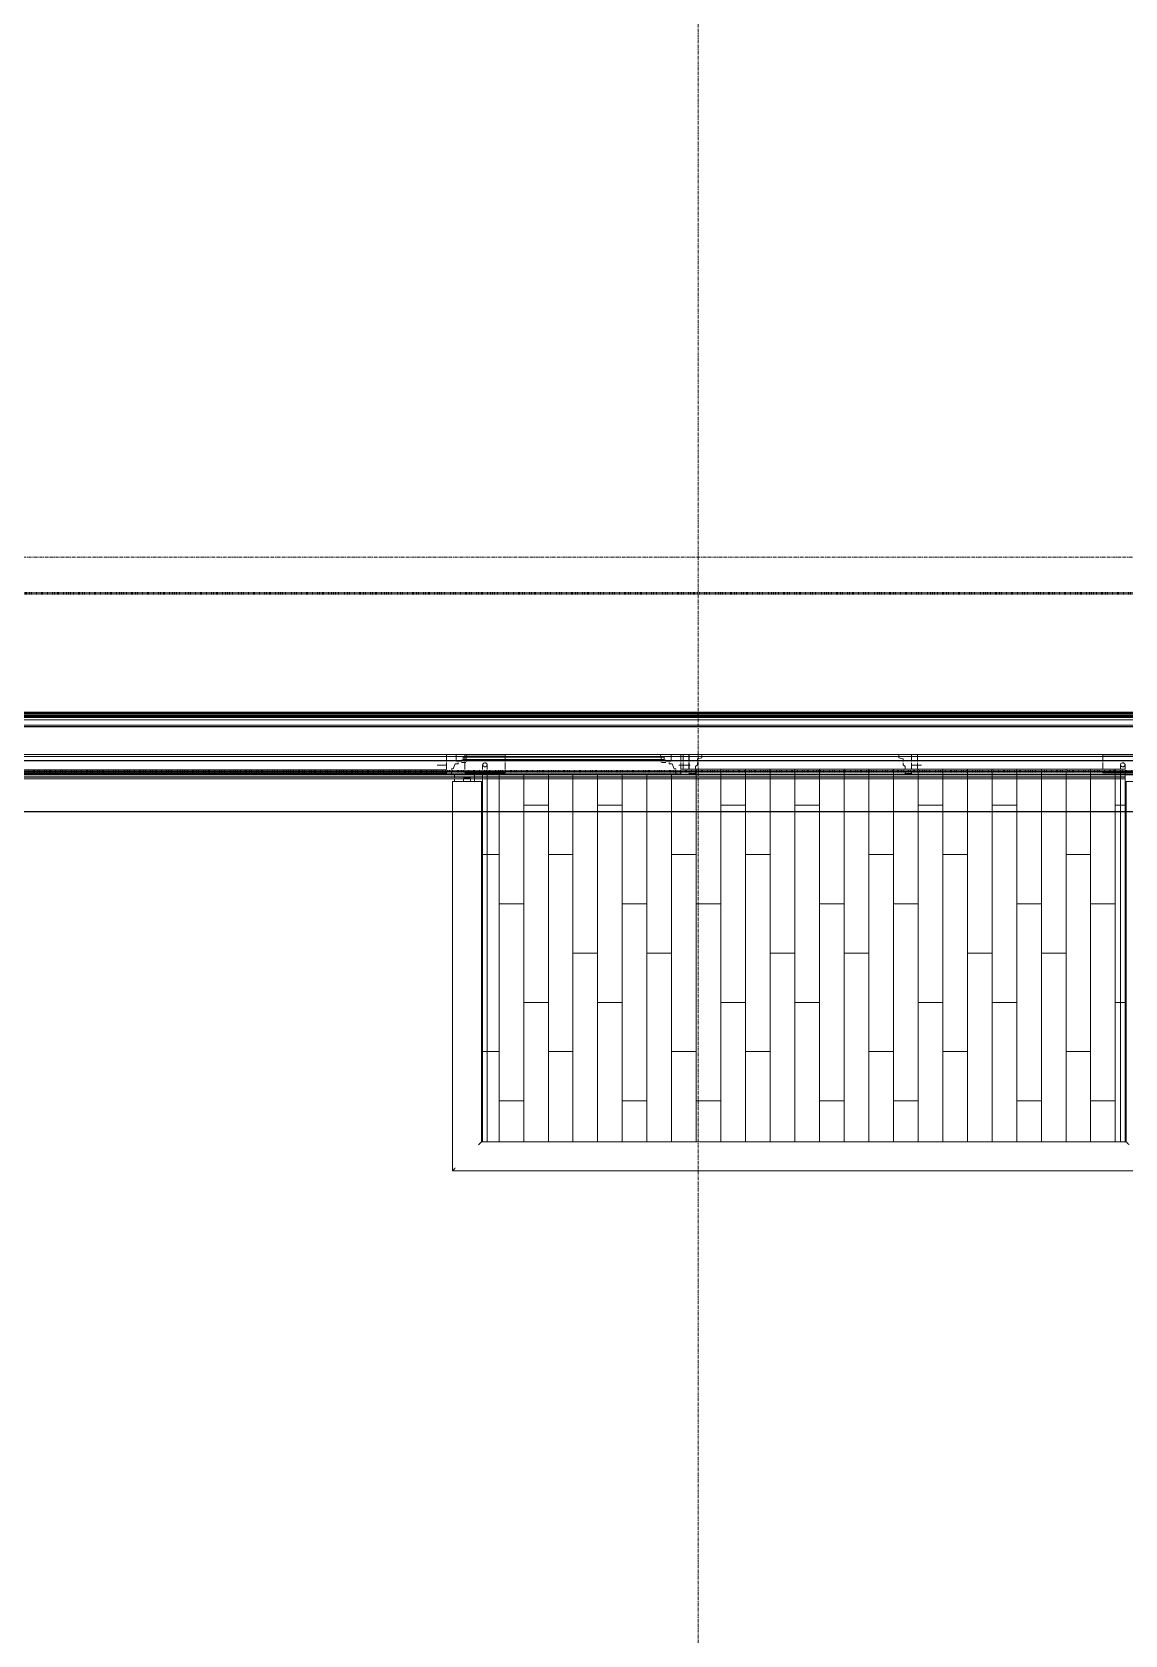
# Model space of a CAD drawing. Header units: inches. Extents: x -4235 to -464, y 9767 to 12269.
# Drawn here: x -2935.4 to -2758, y 11107.2 to 11367.4 of the extents above; entities that cross this region are included whole.
import ezdxf

# ---------------------------------------------------------------- set-up
doc = ezdxf.new("R2010")
doc.units = ezdxf.units.IN
doc.header["$MEASUREMENT"] = 0
doc.linetypes.add('Dash 1_16_', pattern=[0.125, 0.0625, -0.0625])
doc.linetypes.add('Grid Line 1_2_', pattern=[0.875, 0.5, -0.125, 0.125, -0.125])
for name, color, linetype, lineweight in [('A-DOOR-1', 31, 'Continuous', 9), ('A-DOOR-FRAM', 31, 'Continuous', 20), ('A-FLOR-1', 192, 'Continuous', 9), ('A-FLOR-HRAL', 11, 'Continuous', 9), ('A-FLOR-PATT-1', 9, 'Continuous', 9), ('A-GLAZ-1', 151, 'Continuous', 9), ('A-GLAZ-2', 151, 'Continuous', 20), ('A-ROOF-1', 10, 'Dash 1_16_', 9), ('A-WALL-1', 113, 'Continuous', 9), ('C-PROP-LINE-1', 91, 'Dash 1_16_', 50), ('S-GRID-1', 1, 'Grid Line 1_2_', 9)]:
    doc.layers.add(name, color=color, linetype=linetype, lineweight=lineweight)

# ---------------------------------------------------------------- blocks, each defined once
blk = doc.blocks.new('Basic Wall _ EXT - FIBER CEMENT - LARGE - ___-2505164-BACKGROUND - ROOF PLAN')
at = {"layer": 'A-WALL-1'}
for p, q in [((-2868.14, 11249.14), (-2945.31, 11249.14)), ((-2945.31, 11249.14), (-2868.14, 11249.14)), ((-2945.31, 11249.11), (-2868.14, 11249.11)), ((-2945.31, 11249.11), (-2868.14, 11249.11)), ((-2828.79, 11249.14), (-2830.11, 11249.14)), ((-2830.11, 11249.14), (-2828.79, 11249.14)), ((-2830.11, 11249.11), (-2828.79, 11249.11)), ((-2830.11, 11249.11), (-2828.79, 11249.11)), ((-2761.65, 11249.14), (-2792.66, 11249.14)), ((-2792.66, 11249.14), (-2761.65, 11249.14)), ((-2792.66, 11249.11), (-2761.65, 11249.11)), ((-2792.66, 11249.11), (-2761.65, 11249.11)), ((-2755.26, 11249.14), (-2761.61, 11249.14)), ((-2761.61, 11249.14), (-2755.26, 11249.14)), ((-2761.61, 11249.11), (-2755.26, 11249.11)), ((-2761.61, 11249.11), (-2755.26, 11249.11)), ((-2868.14, 11247.1), (-2945.31, 11247.1)), ((-2945.31, 11247.1), (-2868.14, 11247.1)), ((-2945.31, 11247.07), (-2868.14, 11247.07)), ((-2945.31, 11247.07), (-2868.14, 11247.07))]:
    blk.add_line(p, q, dxfattribs=at)
blk = doc.blocks.new('Basic Wall _ EXT - FIBER CEMENT - LARGE - ___-2162457-BACKGROUND - ROOF PLAN')
at = {"layer": 'A-WALL-1'}
for p, q in [((-2865.14, 11249.14), (-3255.12, 11249.14)), ((-3255.12, 11249.14), (-2865.14, 11249.14)), ((-3255.12, 11249.11), (-2865.14, 11249.11)), ((-3255.12, 11249.11), (-2865.14, 11249.11)), ((-2858.75, 11249.14), (-2865.1, 11249.14)), ((-2865.1, 11249.14), (-2858.75, 11249.14)), ((-2865.1, 11249.11), (-2858.75, 11249.11)), ((-2865.1, 11249.11), (-2858.75, 11249.11)), ((-2858.64, 11249.14), (-2858.72, 11249.14)), ((-2858.72, 11249.14), (-2858.64, 11249.14)), ((-2858.71, 11249.11), (-2858.64, 11249.11)), ((-2858.71, 11249.11), (-2858.64, 11249.11)), ((-2761.65, 11249.14), (-2858.64, 11249.14)), ((-2858.64, 11249.14), (-2761.65, 11249.14)), ((-2858.64, 11249.11), (-2761.65, 11249.11)), ((-2858.64, 11249.11), (-2761.65, 11249.11)), ((-2755.26, 11249.14), (-2761.61, 11249.14)), ((-2761.61, 11249.14), (-2755.26, 11249.14)), ((-2761.61, 11249.11), (-2755.26, 11249.11)), ((-2761.61, 11249.11), (-2755.26, 11249.11)), ((-3258, 11246.52), (-2862.27, 11246.52)), ((-3258, 11246.51), (-2862.27, 11246.51)), ((-3258, 11246.51), (-2862.27, 11246.51)), ((-3258, 11246.5), (-2862.27, 11246.5)), ((-3258, 11246.48), (-2862.27, 11246.48)), ((-3258, 11246.48), (-2862.27, 11246.48)), ((-2862.21, 11246.52), (-2862.16, 11246.52)), ((-2862.21, 11246.51), (-2862.16, 11246.51)), ((-2862.21, 11246.51), (-2862.16, 11246.51)), ((-2862.21, 11246.5), (-2862.16, 11246.5)), ((-2862.21, 11246.48), (-2862.16, 11246.48)), ((-2862.21, 11246.48), (-2862.16, 11246.48)), ((-2862.15, 11246.52), (-2862.08, 11246.52)), ((-2862.15, 11246.51), (-2862.08, 11246.51)), ((-2862.15, 11246.51), (-2862.08, 11246.51)), ((-2862.15, 11246.5), (-2862.08, 11246.5)), ((-2862.15, 11246.48), (-2862.08, 11246.48)), ((-2862.15, 11246.48), (-2862.08, 11246.48)), ((-2862.08, 11246.52), (-2861.99, 11246.52)), ((-2862.08, 11246.51), (-2861.99, 11246.51)), ((-2862.08, 11246.51), (-2861.99, 11246.51)), ((-2862.08, 11246.5), (-2861.99, 11246.5)), ((-2862.08, 11246.48), (-2861.99, 11246.48)), ((-2862.08, 11246.48), (-2861.99, 11246.48)), ((-2861.99, 11246.52), (-2861.89, 11246.52)), ((-2861.99, 11246.51), (-2861.89, 11246.51)), ((-2861.99, 11246.51), (-2861.89, 11246.51)), ((-2861.99, 11246.5), (-2861.89, 11246.5)), ((-2861.99, 11246.48), (-2861.89, 11246.48)), ((-2861.99, 11246.48), (-2861.89, 11246.48)), ((-2861.89, 11246.52), (-2861.79, 11246.52)), ((-2861.89, 11246.51), (-2861.79, 11246.51)), ((-2861.89, 11246.51), (-2861.79, 11246.51)), ((-2861.89, 11246.5), (-2861.79, 11246.5)), ((-2861.89, 11246.48), (-2861.79, 11246.48)), ((-2861.89, 11246.48), (-2861.79, 11246.48)), ((-2861.79, 11246.52), (-2861.7, 11246.52)), ((-2861.79, 11246.51), (-2861.7, 11246.51)), ((-2861.79, 11246.51), (-2861.7, 11246.51)), ((-2861.79, 11246.5), (-2861.7, 11246.5)), ((-2861.79, 11246.48), (-2861.7, 11246.48)), ((-2861.79, 11246.48), (-2861.7, 11246.48)), ((-2861.7, 11246.52), (-2861.63, 11246.52)), ((-2861.7, 11246.51), (-2861.63, 11246.51)), ((-2861.7, 11246.51), (-2861.63, 11246.51)), ((-2861.7, 11246.5), (-2861.63, 11246.5)), ((-2861.7, 11246.48), (-2861.63, 11246.48)), ((-2861.7, 11246.48), (-2861.63, 11246.48)), ((-2861.62, 11246.52), (-2861.57, 11246.52)), ((-2861.62, 11246.51), (-2861.57, 11246.51)), ((-2861.62, 11246.51), (-2861.57, 11246.51)), ((-2861.62, 11246.5), (-2861.57, 11246.5)), ((-2861.62, 11246.48), (-2861.57, 11246.48)), ((-2861.62, 11246.48), (-2861.57, 11246.48)), ((-2861.52, 11246.52), (-2758.77, 11246.52)), ((-2861.52, 11246.51), (-2758.77, 11246.51)), ((-2861.52, 11246.51), (-2758.77, 11246.51)), ((-2861.52, 11246.5), (-2758.77, 11246.5)), ((-2861.52, 11246.48), (-2758.77, 11246.48)), ((-2861.52, 11246.48), (-2758.77, 11246.48)), ((-2758.72, 11246.52), (-2758.66, 11246.52)), ((-2758.72, 11246.51), (-2758.66, 11246.51)), ((-2758.72, 11246.51), (-2758.66, 11246.51)), ((-2758.72, 11246.5), (-2758.66, 11246.5)), ((-2758.72, 11246.48), (-2758.66, 11246.48)), ((-2758.72, 11246.48), (-2758.66, 11246.48)), ((-2758.66, 11246.52), (-2758.58, 11246.52)), ((-2758.66, 11246.51), (-2758.58, 11246.51)), ((-2758.66, 11246.51), (-2758.58, 11246.51)), ((-2758.66, 11246.5), (-2758.58, 11246.5)), ((-2758.66, 11246.48), (-2758.58, 11246.48)), ((-2758.66, 11246.48), (-2758.58, 11246.48)), ((-2758.58, 11246.52), (-2758.49, 11246.52)), ((-2758.58, 11246.51), (-2758.49, 11246.51)), ((-2758.58, 11246.51), (-2758.49, 11246.51)), ((-2758.58, 11246.5), (-2758.49, 11246.5)), ((-2758.58, 11246.48), (-2758.49, 11246.48)), ((-2758.58, 11246.48), (-2758.49, 11246.48)), ((-2758.49, 11246.52), (-2758.4, 11246.52)), ((-2758.49, 11246.51), (-2758.4, 11246.51)), ((-2758.49, 11246.51), (-2758.4, 11246.51)), ((-2758.49, 11246.5), (-2758.4, 11246.5)), ((-2758.49, 11246.48), (-2758.4, 11246.48)), ((-2758.49, 11246.48), (-2758.4, 11246.48)), ((-2758.39, 11246.52), (-2758.3, 11246.52)), ((-2758.39, 11246.51), (-2758.3, 11246.51)), ((-2758.39, 11246.51), (-2758.3, 11246.51)), ((-2758.39, 11246.5), (-2758.3, 11246.5)), ((-2758.39, 11246.48), (-2758.3, 11246.48)), ((-2758.39, 11246.48), (-2758.3, 11246.48)), ((-2758.3, 11246.52), (-2758.21, 11246.52)), ((-2758.3, 11246.51), (-2758.21, 11246.51)), ((-2758.3, 11246.51), (-2758.21, 11246.51)), ((-2758.3, 11246.5), (-2758.21, 11246.5)), ((-2758.3, 11246.48), (-2758.21, 11246.48)), ((-2758.3, 11246.48), (-2758.21, 11246.48)), ((-2758.21, 11246.52), (-2758.13, 11246.52)), ((-2758.21, 11246.51), (-2758.13, 11246.51)), ((-2758.21, 11246.51), (-2758.13, 11246.51)), ((-2758.21, 11246.5), (-2758.13, 11246.5)), ((-2758.21, 11246.48), (-2758.13, 11246.48)), ((-2758.21, 11246.48), (-2758.13, 11246.48)), ((-2758.13, 11246.52), (-2758.07, 11246.52)), ((-2758.13, 11246.51), (-2758.07, 11246.51)), ((-2758.13, 11246.51), (-2758.07, 11246.51)), ((-2758.13, 11246.5), (-2758.07, 11246.5)), ((-2758.13, 11246.48), (-2758.07, 11246.48)), ((-2758.13, 11246.48), (-2758.07, 11246.48)), ((-3258, 11246.18), (-2862.27, 11246.18)), ((-2862.21, 11246.18), (-2862.16, 11246.18)), ((-2862.15, 11246.18), (-2862.08, 11246.18)), ((-2862.08, 11246.18), (-2861.99, 11246.18)), ((-2861.98, 11246.18), (-2861.89, 11246.18)), ((-2861.89, 11246.18), (-2861.79, 11246.18)), ((-2861.79, 11246.18), (-2861.7, 11246.18)), ((-2861.7, 11246.18), (-2861.63, 11246.18)), ((-2861.62, 11246.18), (-2861.57, 11246.18)), ((-2861.52, 11246.18), (-2758.77, 11246.18)), ((-2758.72, 11246.18), (-2758.66, 11246.18)), ((-2758.66, 11246.18), (-2758.58, 11246.18)), ((-2758.58, 11246.18), (-2758.49, 11246.18)), ((-2758.49, 11246.18), (-2758.4, 11246.18)), ((-2758.39, 11246.18), (-2758.3, 11246.18)), ((-2758.3, 11246.18), (-2758.21, 11246.18)), ((-2758.21, 11246.18), (-2758.13, 11246.18)), ((-2758.13, 11246.18), (-2758.07, 11246.18))]:
    blk.add_line(p, q, dxfattribs=at)
blk = doc.blocks.new('Basic Wall _ EXT - FIBER CEMENT - SMALL - ___-2145931-BACKGROUND - ROOF PLAN')
at = {"layer": 'A-WALL-1'}
for p, q in [((-3411.03, 11257), (-2077.53, 11257)), ((-3410.92, 11256.89), (-2077.42, 11256.89)), ((-3410.8, 11256.76), (-2077.3, 11256.76)), ((-3410.73, 11256.69), (-2077.23, 11256.69)), ((-2077.02, 11256.49), (-3410.52, 11256.49)), ((-2076.87, 11256.34), (-3410.37, 11256.34)), ((-3410.36, 11256.33), (-2076.86, 11256.33)), ((-3410.33, 11256.29), (-2076.83, 11256.29)), ((-3410.3, 11256.27), (-2076.8, 11256.27)), ((-3410.3, 11256.26), (-2076.8, 11256.26)), ((-3410.29, 11256.26), (-2076.79, 11256.26)), ((-3410.23, 11256.2), (-2076.73, 11256.2)), ((-3410.22, 11256.19), (-2076.72, 11256.19)), ((-3410.17, 11256.14), (-2076.67, 11256.14)), ((-2076.32, 11255.79), (-3409.82, 11255.79)), ((-3409.82, 11255.79), (-2076.32, 11255.79)), ((-2075.45, 11254.92), (-3408.95, 11254.92)), ((-3408.95, 11254.92), (-2075.45, 11254.92)), ((-3408.75, 11254.71), (-2075.25, 11254.71)), ((-3408.75, 11254.71), (-2075.25, 11254.71)), ((-3408.67, 11254.64), (-2075.17, 11254.64)), ((-3408.67, 11254.64), (-2075.17, 11254.64)), ((-3403.85, 11249.81), (-2070.35, 11249.81)), ((-3403.84, 11249.81), (-2070.35, 11249.81)), ((-3401.42, 11247.39), (-2067.92, 11247.39)), ((-3401.42, 11247.39), (-2067.92, 11247.39)), ((-3401.34, 11247.31), (-2067.84, 11247.31)), ((-3400.96, 11246.93), (-2067.46, 11246.93)), ((-3400.89, 11246.86), (-2067.39, 11246.86)), ((-2061.44, 11240.9), (-3394.94, 11240.9)), ((-3394.94, 11240.9), (-2061.44, 11240.9)), ((-3394.86, 11240.83), (-2061.36, 11240.83)), ((-3394.86, 11240.83), (-2061.36, 11240.83))]:
    blk.add_line(p, q, dxfattribs=at)
blk = doc.blocks.new('Door-Inswing-Andersen-400_Series-Single - 3_ 0-1_8_ x 6_ 7-1_2_ - 3rd floor-V31-BACKGROUND - ROOF PLAN')
at = {"layer": 'A-DOOR-FRAM'}
for p, q in [((-18.06, -2.01), (-18.06, -1.69)), ((-18.06, -2.01), (-18.06, -1.69)), ((-18.06, -2.69), (-18.06, -2.01)), ((-18.06, -2.69), (-18.06, -2.01)), ((-16, -2.23), (-16.69, -2.39)), ((-16.69, -2.39), (-16.69, -2.69)), ((-16, -1.69), (-16, -2.01)), ((-16, -2.01), (-16, -2.23)), ((16, -1.69), (16, -2.01)), ((16, -2.01), (16, -2.23)), ((16, -2.23), (16.69, -2.39)), ((16.69, -2.39), (16.69, -2.69)), ((18.06, -2.01), (18.06, -1.69)), ((18.06, -1.69), (18.06, -2.01)), ((18.06, -2.69), (18.06, -2.01)), ((18.06, -2.01), (18.06, -2.69)), ((-19.69, -3.44), (-18.06, -3.44)), ((-18.06, -2.84), (-18.06, -2.72)), ((-18.06, -2.84), (-18.06, -2.72)), ((-18.06, -4.11), (-18.06, -3)), ((-18.06, -4.05), (-18.06, -3)), ((-18.06, -4.75), (-18.06, -4.56)), ((-18.06, -4.75), (-17.03, -4.75)), ((-16.69, -3.39), (-17.03, -3.63)), ((-17.03, -3.63), (-17.03, -4.11)), ((-17.03, -4.56), (-17.03, -4.75)), ((-16.69, -2.72), (-16.69, -2.84)), ((-16.69, -3), (-16.69, -3.39)), ((16.69, -2.72), (16.69, -2.84)), ((16.69, -3.06), (16.69, -3.39)), ((16.69, -3.39), (17.03, -3.63)), ((17.03, -3.63), (17.03, -4.11)), ((17.03, -4.56), (17.03, -4.75)), ((18.06, -4.75), (17.03, -4.75)), ((18.06, -2.84), (18.06, -2.72)), ((18.06, -2.72), (18.06, -2.84)), ((18.06, -4.11), (18.06, -3.06)), ((18.06, -3.06), (18.06, -4.05)), ((19.69, -3.44), (18.06, -3.44)), ((18.06, -4.75), (18.06, -4.56))]:
    blk.add_line(p, q, dxfattribs=at)
blk = doc.blocks.new('Window-Double_Hung-Andersen-400_Series-Tilt_Wash - DOUBLE HUNG - COTTAGE - 3RD FLOOR-V69-BACKGROUND - ROOF PLAN')
at = {"layer": 'A-GLAZ-1'}
for p, q in [((-15.7, 2.63), (9.52, 2.63)), ((9.52, 2.63), (9.59, 2.63)), ((9.63, 2.63), (15.7, 2.63)), ((-16.29, 2.5), (-15.7, 2.5)), ((-16.29, 2.12), (-15.7, 2.12)), ((-15.82, 2.5), (-15.82, 2.12)), ((-15.7, 2.5), (9.52, 2.5)), ((-15.7, 2.12), (9.52, 2.12)), ((-15.7, 2), (9.52, 2)), ((9.52, 2.5), (9.6, 2.5)), ((9.52, 2.12), (9.61, 2.12)), ((9.52, 2), (9.62, 2)), ((9.63, 2.5), (15.7, 2.5)), ((9.63, 2.12), (9.91, 2.12)), ((9.63, 2), (9.92, 2)), ((9.95, 2.12), (13.49, 2.12)), ((9.95, 2), (13.49, 2)), ((13.5, 2.12), (15.7, 2.12)), ((13.53, 2), (15.7, 2)), ((15.99, 2.5), (15.7, 2.5)), ((15.86, 2.12), (15.7, 2.12)), ((15.82, 2.48), (15.82, 2.12)), ((16, 2.12), (15.91, 2.12)), ((16.29, 2.5), (16.02, 2.5)), ((16.29, 2.12), (16.02, 2.12))]:
    blk.add_line(p, q, dxfattribs=at)
at = {"layer": 'A-GLAZ-2'}
for p, q in [((-19.01, 3.44), (-20.51, 3.44)), ((12.39, 4.81), (-19.01, 4.81)), ((-19.01, 4.81), (-19.01, 4.56)), ((-19.01, 4.11), (-19.01, 3)), ((-19.01, 2.84), (-19.01, 2.72)), ((-19.01, 2.69), (-19.01, 2.01)), ((-18.2, 4.81), (-18.2, 4.56)), ((-18.2, 4.11), (-18.2, 4)), ((-18.2, 4), (-17.92, 4)), ((-17.92, 4), (-17.61, 3.19)), ((-17.61, 3.19), (-17.14, 3.19)), ((-17.42, 2.75), (-16.57, 2.75)), ((-17.42, 2.69), (-17.42, 2.01)), ((-17.14, 3.19), (-17.14, 3)), ((-17.14, 2.84), (-17.14, 2.75)), ((-15.86, 2.97), (-16.57, 2.97)), ((-16.57, 2.72), (-16.57, 2.84)), ((-16.57, 2.63), (-16.57, 2.69)), ((-15.7, 2.63), (-16.57, 2.63)), ((-16.29, 2.63), (-16.29, 2.01)), ((-15.8, 2.84), (-15.74, 2.72)), ((-15.73, 2.69), (-15.7, 2.63)), ((12.5, 4.81), (12.44, 4.81)), ((12.58, 4.81), (12.5, 4.81)), ((12.67, 4.81), (12.58, 4.81)), ((12.77, 4.81), (12.67, 4.81)), ((12.86, 4.81), (12.77, 4.81)), ((12.95, 4.81), (12.86, 4.81)), ((13.03, 4.81), (12.95, 4.81)), ((13.09, 4.81), (13.03, 4.81)), ((19.01, 4.81), (13.14, 4.81)), ((15.73, 2.69), (15.7, 2.63)), ((15.7, 2.63), (15.98, 2.63)), ((15.79, 2.82), (15.74, 2.72)), ((15.86, 2.97), (16.02, 2.97)), ((16.02, 2.97), (16.57, 2.97)), ((16.02, 2.63), (16.57, 2.63)), ((16.29, 2.63), (16.29, 2.01)), ((16.57, 2.72), (16.57, 2.84)), ((17.42, 2.75), (16.57, 2.75)), ((16.57, 2.63), (16.57, 2.69)), ((17.14, 3.19), (17.14, 3)), ((17.61, 3.19), (17.14, 3.19)), ((17.14, 2.84), (17.14, 2.75)), ((17.42, 2.69), (17.42, 2.01)), ((17.92, 4), (17.61, 3.19)), ((18.2, 4), (17.92, 4)), ((18.2, 4.81), (18.2, 4.56)), ((18.2, 4.11), (18.2, 4)), ((19.01, 4.56), (19.01, 4.81)), ((19.01, 3), (19.01, 4.11)), ((19.01, 3.44), (20.51, 3.44)), ((19.01, 2.72), (19.01, 2.84)), ((19.01, 2.01), (19.01, 2.69)), ((-19.01, 2.01), (-19.01, 1.69)), ((-17.42, 2.01), (-17.42, 1.69)), ((-15.7, 2), (-16.29, 2)), ((-15.78, 1.69), (-15.7, 2)), ((15.7, 2), (15.88, 2)), ((15.76, 1.74), (15.7, 2)), ((15.78, 1.69), (15.76, 1.74)), ((15.91, 2), (16.01, 2)), ((16.02, 2), (16.29, 2)), ((17.42, 2.01), (17.42, 1.69)), ((19.01, 1.69), (19.01, 2.01))]:
    blk.add_line(p, q, dxfattribs=at)
blk = doc.blocks.new('Railing - Baluster_01-V164-BACKGROUND - ROOF PLAN')
at = {"layer": 'A-FLOR-HRAL'}
for p, q in [((-0.59, 1.18), (0.59, 1.18)), ((-0.59, 0.59), (-0.59, 1.02)), ((0.59, 1.02), (0.59, 0.59))]:
    blk.add_line(p, q, dxfattribs=at)
blk = doc.blocks.new('Railing - Railing-2700296-BACKGROUND - ROOF PLAN')
at = {"layer": 'A-FLOR-HRAL'}
for p, q in [((-2867.17, 11245.78), (-2867.17, 11240.9)), ((-2867.17, 11245.78), (-2866.7, 11245.78)), ((-2866.7, 11245.78), (-2862.92, 11245.78)), ((-2862.92, 11245.78), (-2862.45, 11245.78)), ((-2862.45, 11240.9), (-2862.45, 11245.78)), ((-2757.85, 11245.78), (-2757.85, 11240.9)), ((-2757.85, 11245.78), (-2757.38, 11245.78)), ((-2757.38, 11245.78), (-2753.6, 11245.78)), ((-2753.6, 11245.78), (-2753.12, 11245.78)), ((-2753.12, 11240.9), (-2753.12, 11245.78)), ((-2867.17, 11240.9), (-2867.17, 11240.83)), ((-2867.17, 11240.83), (-2867.17, 11182.53)), ((-2862.45, 11240.83), (-2862.45, 11240.9)), ((-2862.45, 11187.25), (-2862.45, 11240.83)), ((-2757.85, 11240.9), (-2757.85, 11240.83)), ((-2757.85, 11240.83), (-2757.85, 11187.25)), ((-2753.12, 11240.83), (-2753.12, 11240.9)), ((-2753.12, 11182.53), (-2753.12, 11240.83)), ((-2757.85, 11187.25), (-2862.45, 11187.25)), ((-2867.17, 11182.53), (-2753.12, 11182.53))]:
    blk.add_line(p, q, dxfattribs=at)
for points, knots in [([(-2862.92, 11186.78), (-2862.88, 11186.82), (-2862.82, 11186.88), (-2862.74, 11186.96), (-2862.69, 11187.01), (-2862.66, 11187.04), (-2862.62, 11187.08), (-2862.59, 11187.11), (-2862.57, 11187.13), (-2862.54, 11187.16), (-2862.51, 11187.19), (-2862.48, 11187.22), (-2862.46, 11187.24), (-2862.45, 11187.25), (-2862.45, 11187.25)], [0, 0, 0, 0, 0.166667, 0.25, 0.333333, 0.375, 0.416667, 0.5, 0.541667, 0.583333, 0.666667, 0.75, 0.833333, 1, 1, 1, 1]), ([(-2757.38, 11186.78), (-2757.42, 11186.82), (-2757.48, 11186.88), (-2757.56, 11186.96), (-2757.6, 11187.01), (-2757.64, 11187.04), (-2757.67, 11187.08), (-2757.7, 11187.11), (-2757.73, 11187.13), (-2757.76, 11187.16), (-2757.79, 11187.19), (-2757.81, 11187.22), (-2757.84, 11187.24), (-2757.85, 11187.25), (-2757.85, 11187.25)], [0, 0, 0, 0, 0.166667, 0.25, 0.333333, 0.375, 0.416667, 0.5, 0.541667, 0.583333, 0.666667, 0.75, 0.833333, 1, 1, 1, 1]), ([(-2867.17, 11182.53), (-2867.17, 11182.53), (-2867.16, 11182.54), (-2867.14, 11182.56), (-2867.11, 11182.59), (-2867.08, 11182.62), (-2867.06, 11182.64), (-2867.03, 11182.67), (-2866.99, 11182.71), (-2866.95, 11182.75), (-2866.91, 11182.79), (-2866.87, 11182.83), (-2866.8, 11182.9), (-2866.74, 11182.96), (-2866.7, 11183)], [0, 0, 0, 0, 0.166667, 0.25, 0.333333, 0.416667, 0.458333, 0.5, 0.583333, 0.666667, 0.708333, 0.75, 0.833333, 1, 1, 1, 1]), ([(-2753.12, 11182.53), (-2753.12, 11182.53), (-2753.13, 11182.54), (-2753.16, 11182.56), (-2753.19, 11182.59), (-2753.21, 11182.62), (-2753.24, 11182.64), (-2753.27, 11182.67), (-2753.31, 11182.71), (-2753.35, 11182.75), (-2753.39, 11182.79), (-2753.42, 11182.83), (-2753.49, 11182.9), (-2753.55, 11182.96), (-2753.6, 11183)], [0, 0, 0, 0, 0.166667, 0.25, 0.333333, 0.416667, 0.458333, 0.5, 0.583333, 0.666667, 0.708333, 0.75, 0.833333, 1, 1, 1, 1])]:
    blk.add_open_spline(points, degree=3, knots=knots, dxfattribs=at)
blk.add_blockref('Railing - Baluster_01-V164-BACKGROUND - ROOF PLAN', (-2864.81, 11245.19))
blk = doc.blocks.new('Walls 91 - Walls 1-2572979-BACKGROUND - ROOF PLAN')
at = {"layer": 'A-WALL-1'}
for p, q in [((-2865.14, 11250.08), (-2865.14, 11249.81)), ((-2865.14, 11250.08), (-2858.64, 11250.08)), ((-2865.03, 11250.08), (-2865.14, 11250.08)), ((-2865.14, 11249.81), (-2865.14, 11248.99)), ((-2864.19, 11250.08), (-2865.03, 11250.08)), ((-2862.73, 11250.08), (-2864.19, 11250.08)), ((-2861.89, 11250.08), (-2862.73, 11250.08)), ((-2861.05, 11250.08), (-2861.89, 11250.08)), ((-2858.64, 11250.08), (-2861.05, 11250.08)), ((-2858.64, 11249.81), (-2858.64, 11250.08)), ((-2858.64, 11248.99), (-2858.64, 11249.81)), ((-2865.14, 11248.82), (-2865.14, 11247.72)), ((-2865.14, 11247.27), (-2865.14, 11247.15)), ((-2865.14, 11247.15), (-2864.71, 11247.15)), ((-2861.05, 11247.15), (-2865.14, 11247.15)), ((-2864.71, 11247.15), (-2864.19, 11247.15)), ((-2864.19, 11247.15), (-2863.52, 11247.15)), ((-2863.52, 11247.15), (-2862.27, 11247.15)), ((-2862.27, 11248.46), (-2862.27, 11247.72)), ((-2862.27, 11247.27), (-2862.27, 11247.15)), ((-2862.27, 11247.15), (-2862.27, 11246.86)), ((-2862.27, 11246.86), (-2862.27, 11240.9)), ((-2862.22, 11247.15), (-2862.16, 11247.15)), ((-2862.16, 11247.15), (-2862.08, 11247.15)), ((-2862.08, 11247.15), (-2861.99, 11247.15)), ((-2861.99, 11247.15), (-2861.89, 11247.15)), ((-2861.89, 11247.15), (-2861.79, 11247.15)), ((-2861.79, 11247.15), (-2861.7, 11247.15)), ((-2861.7, 11247.15), (-2861.62, 11247.15)), ((-2861.62, 11247.15), (-2861.56, 11247.15)), ((-2861.52, 11247.72), (-2861.52, 11248.46)), ((-2861.52, 11247.15), (-2861.52, 11247.27)), ((-2861.52, 11246.86), (-2861.52, 11247.15)), ((-2861.52, 11240.9), (-2861.52, 11246.86)), ((-2861.51, 11247.15), (-2861.05, 11247.15)), ((-2861.05, 11247.15), (-2859.59, 11247.15)), ((-2860.27, 11247.15), (-2861.05, 11247.15)), ((-2858.64, 11247.15), (-2860.27, 11247.15)), ((-2859.59, 11247.15), (-2859.08, 11247.15)), ((-2859.08, 11247.15), (-2858.75, 11247.15)), ((-2858.75, 11247.15), (-2858.64, 11247.15)), ((-2858.64, 11247.72), (-2858.64, 11248.82)), ((-2858.64, 11247.15), (-2858.64, 11247.27)), ((-2862.27, 11240.9), (-2862.27, 11240.83)), ((-2862.27, 11240.83), (-2862.27, 11187.25)), ((-2861.52, 11240.83), (-2861.52, 11240.9)), ((-2861.52, 11187.25), (-2861.52, 11240.83))]:
    blk.add_line(p, q, dxfattribs=at)
for start_param, end_param in [(2.879793, 3.141593), (3.163861, 3.58447), (2.617994, 2.879793), (2.094395, 2.617994), (3.665191, 3.926991), (3.926991, 6.021386), (1.308997, 2.094395), (1.047198, 1.308997), (0.785398, 1.047198), (0.523599, 0.785398), (0.261799, 0.523599), (0, 0.261799), (6.021386, 6.283185)]:
    blk.add_ellipse((-2861.89, 11248.46), major_axis=(0.375, 0), ratio=0.86769, start_param=start_param, end_param=end_param, dxfattribs=at)
blk = doc.blocks.new('Walls 92 - Walls 1-2572998-BACKGROUND - ROOF PLAN')
at = {"layer": 'A-WALL-1'}
for p, q in [((-2761.65, 11250.08), (-2761.65, 11249.81)), ((-2761.65, 11250.08), (-2755.15, 11250.08)), ((-2758.4, 11250.08), (-2761.65, 11250.08)), ((-2761.65, 11249.81), (-2761.65, 11248.99)), ((-2756.77, 11250.08), (-2758.4, 11250.08)), ((-2755.58, 11250.08), (-2756.77, 11250.08)), ((-2755.26, 11250.08), (-2755.58, 11250.08)), ((-2755.15, 11250.08), (-2755.26, 11250.08)), ((-2755.15, 11249.81), (-2755.15, 11250.08)), ((-2755.15, 11248.99), (-2755.15, 11249.81)), ((-2761.65, 11248.82), (-2761.65, 11247.72)), ((-2761.65, 11247.27), (-2761.65, 11247.15)), ((-2761.65, 11247.15), (-2761.54, 11247.15)), ((-2755.15, 11247.15), (-2761.65, 11247.15)), ((-2761.54, 11247.15), (-2758.77, 11247.15)), ((-2758.77, 11248.46), (-2758.77, 11247.72)), ((-2758.77, 11247.27), (-2758.77, 11247.15)), ((-2758.77, 11247.15), (-2758.77, 11246.86)), ((-2758.77, 11246.86), (-2758.77, 11240.9)), ((-2758.72, 11247.15), (-2758.66, 11247.15)), ((-2758.66, 11247.15), (-2758.59, 11247.15)), ((-2758.58, 11247.15), (-2758.49, 11247.15)), ((-2758.49, 11247.15), (-2758.4, 11247.15)), ((-2758.4, 11247.15), (-2758.3, 11247.15)), ((-2758.3, 11247.15), (-2758.21, 11247.15)), ((-2758.21, 11247.15), (-2758.13, 11247.15)), ((-2758.13, 11247.15), (-2758.07, 11247.15)), ((-2758.02, 11247.72), (-2758.02, 11248.46)), ((-2758.02, 11247.15), (-2758.02, 11247.27)), ((-2758.02, 11246.86), (-2758.02, 11247.15)), ((-2758.02, 11247.15), (-2755.58, 11247.15)), ((-2758.02, 11240.9), (-2758.02, 11246.86)), ((-2755.58, 11247.15), (-2755.26, 11247.15)), ((-2755.26, 11247.15), (-2755.15, 11247.15)), ((-2755.15, 11247.72), (-2755.15, 11248.82)), ((-2755.15, 11247.15), (-2755.15, 11247.27)), ((-2758.77, 11240.9), (-2758.77, 11240.83)), ((-2758.77, 11240.83), (-2758.77, 11187.25)), ((-2758.02, 11240.83), (-2758.02, 11240.9)), ((-2758.02, 11187.25), (-2758.02, 11240.83))]:
    blk.add_line(p, q, dxfattribs=at)
for start_param, end_param in [(0.523599, 3.141593), (3.163861, 3.58447), (3.665191, 4.45059), (4.45059, 4.712389), (4.712389, 4.974188), (4.974188, 5.235988), (5.235988, 5.497787), (5.497787, 6.021386), (0.261799, 0.523599), (0, 0.261799), (6.021386, 6.283185)]:
    blk.add_ellipse((-2758.4, 11248.46), major_axis=(0.375, 0), ratio=0.86769, start_param=start_param, end_param=end_param, dxfattribs=at)
blk = doc.blocks.new('Family - ___-2835860-BACKGROUND - ROOF PLAN')
at = {"layer": 'C-PROP-LINE-1'}
blk.add_line((-2067.92, 11247.39), (-3401.42, 11247.39), dxfattribs=at)
blk = doc.blocks.new('Family - ___-2835903-BACKGROUND - ROOF PLAN')
at = {"layer": 'C-PROP-LINE-1'}
blk.add_line((-2096.82, 11276.29), (-3400.92, 11276.29), dxfattribs=at)
blk = doc.blocks.new('Family - ___-2835932-BACKGROUND - ROOF PLAN')
at = {"layer": 'C-PROP-LINE-1'}
blk.add_line((-2067.92, 11247.39), (-3401.42, 11247.39), dxfattribs=at)

msp = doc.modelspace()

# ---------------------------------------------------------------- hatches: boundary and pattern name
at = {"layer": 'A-FLOR-PATT-1'}
h = msp.add_hatch(dxfattribs=at)
h.set_pattern_fill('FP_38', color=256, style=0, pattern_type=2)
h.set_pattern_definition([(90, (-2091.613, 12289.889), (-4, 2e-16), []), (180, (-2091.613, 12289.889), (-8, -8), [4, -28]), (180, (-2095.613, 12305.889), (-8, -8), [4, -28])])
h.paths.add_polyline_path([(-2862.27, 11187.25), (-2757.85, 11187.25), (-2757.83, 11245.78), (-2753.49, 11245.78), (-2753.49, 11247.78), (-2830.11, 11247.78), (-2830.11, 11247.01), (-2866.81, 11247.01), (-2866.81, 11245.78), (-2865.4, 11245.78), (-2865.4, 11246.37), (-2864.22, 11246.32), (-2864.22, 11245.78), (-2862.45, 11245.78), (-2862.41, 11187.25)], flags=0)

# ---------------------------------------------------------------- linework, layer by layer
at = {"layer": 'A-FLOR-1'}
for p, q in [((-2866.81, 11247.01), (-2866.81, 11246.52)), ((-2866.81, 11246.48), (-2866.81, 11246.35)), ((-2761.56, 11247.78), (-2830.11, 11247.78)), ((-2758.77, 11247.78), (-2761.54, 11247.78)), ((-2758.66, 11247.78), (-2758.72, 11247.78)), ((-2758.58, 11247.78), (-2758.66, 11247.78)), ((-2758.49, 11247.78), (-2758.58, 11247.78)), ((-2758.4, 11247.78), (-2758.49, 11247.78)), ((-2758.3, 11247.78), (-2758.4, 11247.78)), ((-2758.21, 11247.78), (-2758.3, 11247.78)), ((-2758.13, 11247.78), (-2758.21, 11247.78)), ((-2758.07, 11247.78), (-2758.13, 11247.78)), ((-2866.81, 11246.2), (-2866.81, 11245.78))]:
    msp.add_line(p, q, dxfattribs=at)
at = {"layer": 'A-ROOF-1'}
msp.add_line((-2076.17, 11250.14), (-3404.17, 11250.14), dxfattribs=at)
at = {"layer": 'A-WALL-1'}
for p, q in [((-3410.3, 11256.26), (-2076.8, 11256.26)), ((-3404.17, 11250.14), (-2070.68, 11250.14)), ((-2868.14, 11250.14), (-2868.14, 11249.14)), ((-2868.14, 11249.11), (-2868.14, 11248.99)), ((-2830.11, 11249.14), (-2830.11, 11250.14)), ((-2830.11, 11248.99), (-2830.11, 11249.11)), ((-2829.74, 11250.14), (-2829.74, 11249.14)), ((-2829.74, 11249.11), (-2829.74, 11248.99)), ((-2828.79, 11250.14), (-2828.79, 11249.14)), ((-2828.79, 11249.11), (-2828.79, 11248.99)), ((-2792.66, 11249.14), (-2792.66, 11250.14)), ((-2792.66, 11248.99), (-2792.66, 11249.11)), ((-2791.71, 11250.14), (-2791.71, 11249.14)), ((-2791.71, 11249.11), (-2791.71, 11248.99)), ((-3401.42, 11247.39), (-2067.92, 11247.39)), ((-2865.04, 11247.39), (-3255.12, 11247.39)), ((-2945.31, 11247.64), (-2868.14, 11247.64)), ((-2868.14, 11248.82), (-2868.14, 11247.72)), ((-2864.73, 11247.39), (-2865.03, 11247.39)), ((-2864.23, 11247.39), (-2864.71, 11247.39)), ((-2862.27, 11247.39), (-2864.19, 11247.39)), ((-2862.16, 11247.39), (-2862.21, 11247.39)), ((-2862.08, 11247.39), (-2862.15, 11247.39)), ((-2861.99, 11247.39), (-2862.08, 11247.39)), ((-2861.89, 11247.39), (-2861.96, 11247.39)), ((-2861.79, 11247.39), (-2861.89, 11247.39)), ((-2861.7, 11247.39), (-2861.79, 11247.39)), ((-2861.63, 11247.39), (-2861.7, 11247.39)), ((-2861.57, 11247.39), (-2861.62, 11247.39)), ((-2859.12, 11247.39), (-2861.52, 11247.39)), ((-2858.78, 11247.39), (-2859.08, 11247.39)), ((-2858.65, 11247.39), (-2858.75, 11247.39)), ((-2858.64, 11247.39), (-2761.55, 11247.39)), ((-2830.11, 11247.72), (-2830.11, 11248.82)), ((-2829.74, 11248.82), (-2829.74, 11247.78)), ((-2828.79, 11248.39), (-2829.74, 11248.39)), ((-2828.79, 11247.72), (-2828.79, 11248.82)), ((-2792.66, 11247.72), (-2792.66, 11248.77)), ((-2791.71, 11248.39), (-2792.66, 11248.39)), ((-2791.71, 11247.78), (-2791.71, 11248.77)), ((-2761.24, 11247.39), (-2761.54, 11247.39)), ((-2760.74, 11247.39), (-2761.21, 11247.39)), ((-2758.77, 11247.39), (-2760.69, 11247.39)), ((-2758.66, 11247.39), (-2758.72, 11247.39)), ((-2758.58, 11247.39), (-2758.66, 11247.39)), ((-2758.49, 11247.39), (-2758.58, 11247.39)), ((-2758.4, 11247.39), (-2758.47, 11247.39)), ((-2758.3, 11247.39), (-2758.4, 11247.39)), ((-2758.21, 11247.39), (-2758.3, 11247.39)), ((-2758.13, 11247.39), (-2758.21, 11247.39)), ((-2758.07, 11247.39), (-2758.13, 11247.39))]:
    msp.add_line(p, q, dxfattribs=at)
at = {"layer": 'S-GRID-1'}
for p, q in [((-2827.32, 9836.18), (-2827.32, 12199.22)), ((-464.45, 11282.19), (-4185.7, 11282.19))]:
    msp.add_line(p, q, dxfattribs=at)

# ---------------------------------------------------------------- block references
at = {"layer": 'A-DOOR-1'}
msp.add_blockref('Door-Inswing-Andersen-400_Series-Single - 3_ 0-1_8_ x 6_ 7-1_2_ - 3rd floor-V31-BACKGROUND - ROOF PLAN', (-2810.72, 11251.83), dxfattribs=at)
at = {"layer": 'A-FLOR-HRAL'}
msp.add_blockref('Railing - Railing-2700296-BACKGROUND - ROOF PLAN', (0, 0), dxfattribs=at)
at = {"layer": 'A-GLAZ-1', "rotation": 180}
msp.add_blockref('Window-Double_Hung-Andersen-400_Series-Tilt_Wash - DOUBLE HUNG - COTTAGE - 3RD FLOOR-V69-BACKGROUND - ROOF PLAN', (-2849.12, 11251.83), dxfattribs=at)
at = {"layer": 'A-WALL-1'}
for name in ['Basic Wall _ EXT - FIBER CEMENT - SMALL - ___-2145931-BACKGROUND - ROOF PLAN', 'Basic Wall _ EXT - FIBER CEMENT - LARGE - ___-2505164-BACKGROUND - ROOF PLAN', 'Basic Wall _ EXT - FIBER CEMENT - LARGE - ___-2162457-BACKGROUND - ROOF PLAN', 'Walls 91 - Walls 1-2572979-BACKGROUND - ROOF PLAN', 'Walls 92 - Walls 1-2572998-BACKGROUND - ROOF PLAN']:
    msp.add_blockref(name, (0, 0), dxfattribs=at)
at = {"layer": 'C-PROP-LINE-1'}
for name in ['Family - ___-2835860-BACKGROUND - ROOF PLAN', 'Family - ___-2835932-BACKGROUND - ROOF PLAN', 'Family - ___-2835903-BACKGROUND - ROOF PLAN']:
    msp.add_blockref(name, (0, 0), dxfattribs=at)

doc.saveas('drawing.dxf')
